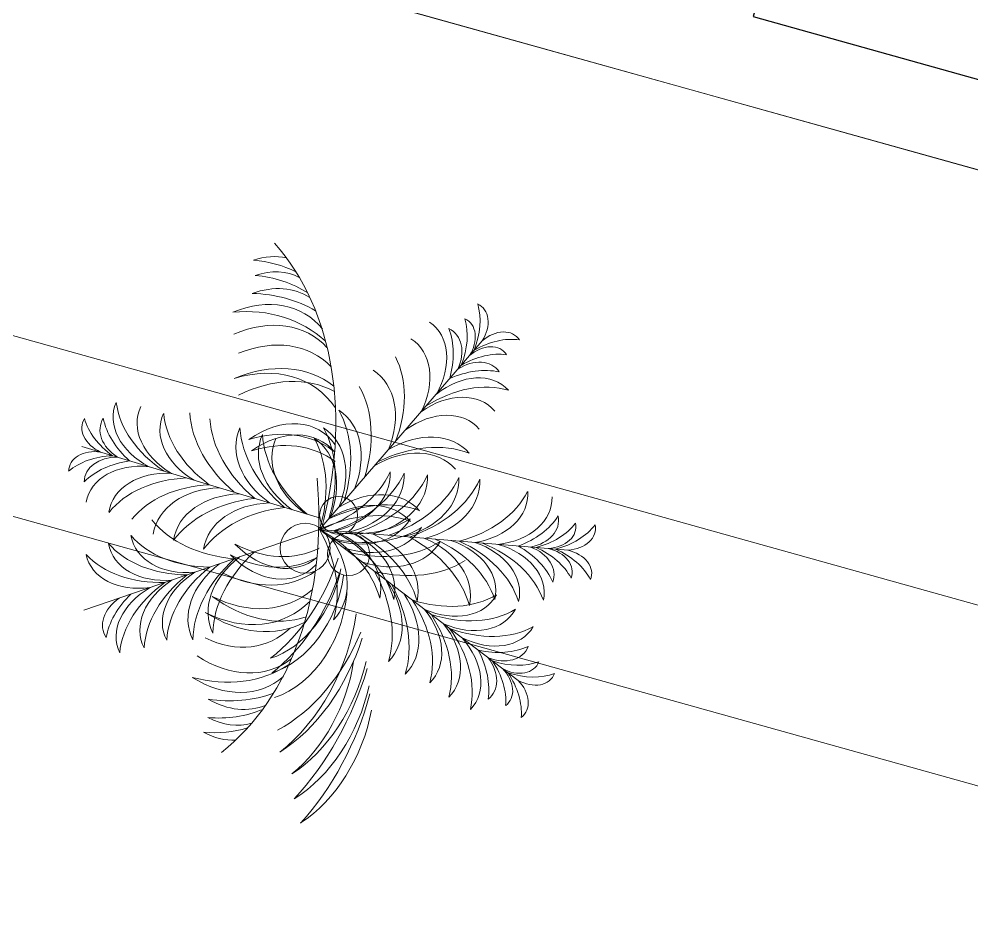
# Model space of a CAD drawing. Header units: millimetres. Extents: x 474016 to 477875, y 2288607 to 2292200.
# Drawn here: x 474623.67 to 474640.09, y 2289338.79 to 2289354.4 of the extents above; entities that cross this region are included whole.
import ezdxf

# ---------------------------------------------------------------- set-up
doc = ezdxf.new("R2010")
doc.units = ezdxf.units.MM
doc.header["$LTSCALE"] = 50
for name, color, linetype, lineweight in [('BANQUETA', 251, 'Continuous', 5), ('JARDIN-HP', 64, 'Continuous', 5), ('JARDINES', 98, 'Continuous', 13)]:
    doc.layers.add(name, color=color, linetype=linetype, lineweight=lineweight)
doc.layers.add('CVL_LOTIF', color=1, linetype='Continuous')

# ---------------------------------------------------------------- blocks, each defined once
blk = doc.blocks.new('A$C41BB26E9')
at = {"color": 0}
for p in [(1.999, 1.925), (3.251, -3.539)]:
    blk.add_line(p, (2.054, -0.938), dxfattribs=at)
at = {"color": 56}
for p, q in [((3.546, 1.506), (2.054, -0.938)), ((-0.293, 0.701), (2.054, -0.938)), ((1.382, -3.752), (1.923, -0.941))]:
    blk.add_line(p, q, dxfattribs=at)
for centre, radius in [((2.303, -0.578), 0.243), ((1.869, -0.738), 0.217), ((2.284, -1.082), 0.287)]:
    blk.add_circle(centre, radius)
at = {"color": 56, "true_color": 0x7a7a00}
for centre, major_axis, ratio, start_param, end_param in [((1.739, 1.845), (-0.007, 0.369), 0.723404, -1.366779, 0.20531), ((1.417, 1.375), (-0.018, 0.909), 0.723404, -1.121531, -0.433471), ((2.262, 1.855), (-0.007, 0.369), 0.723404, -0.20531, 1.366779), ((2.602, 1.398), (-0.018, 0.909), 0.723404, 0.433471, 1.121531), ((1.743, 1.62), (-0.007, 0.369), 0.723404, -1.366779, 0.20531), ((1.421, 1.15), (-0.018, 0.909), 0.723404, -1.121531, -0.433471), ((2.266, 1.63), (-0.007, 0.369), 0.723404, -0.20531, 1.366779), ((2.606, 1.173), (-0.018, 0.909), 0.723404, 0.433471, 1.121531), ((2.76, 1.355), (0.473, 0.776), 0.723404, -1.121531, -0.433471), ((3.283, 1.579), (0.192, 0.315), 0.723404, -1.366779, 0.20531), ((1.695, 1.314), (-0.009, 0.47), 0.723404, -1.190837, 0.194817), ((1.346, 0.731), (-0.022, 1.114), 0.723404, -0.994705, -0.373636), ((2.326, 1.326), (-0.009, 0.47), 0.723404, -0.194817, 1.190837), ((2.697, 0.758), (-0.022, 1.114), 0.723404, 0.373636, 0.994705), ((1.473, 0.902), (-0.015, 0.782), 0.723404, -1.305586, 0.091225), ((2.564, 0.923), (-0.015, 0.782), 0.723404, -0.091225, 1.305586), ((2.925, 0.425), (-0.026, 1.348), 0.723404, 0.312027, 1.166602), ((3.166, 1.386), (0.192, 0.315), 0.723404, -1.366779, 0.20531), ((2.642, 1.163), (0.473, 0.776), 0.723404, -1.121531, -0.433471), ((3.73, 1.306), (0.192, 0.315), 0.723404, -0.20531, 1.366779), ((2.552, 0.926), (0.407, 0.667), 0.723404, -1.305586, 0.091225), ((1.99, 0.678), (0.702, 1.151), 0.723404, -1.166602, -0.312027), ((2.961, 1.155), (0.245, 0.401), 0.723404, -1.190837, 0.194817), ((2.354, 0.85), (0.58, 0.951), 0.723404, -0.994705, -0.373636), ((3.771, 0.738), (0.473, 0.776), 0.723404, 0.433471, 1.121531), ((1.457, 0.572), (-0.016, 0.83), 0.723404, -1.24346, 0.110756), ((2.593, 0.594), (-0.016, 0.83), 0.723404, -0.110756, 1.24346), ((3.613, 1.114), (0.192, 0.315), 0.723404, -0.20531, 1.366779), ((1.116, 0.031), (-0.027, 1.414), 0.723404, -1.115718, -0.281779), ((2.954, 0.066), (-0.027, 1.414), 0.723404, 0.281779, 1.115718), ((2.361, 0.656), (0.432, 0.708), 0.723404, -1.24346, 0.110756), ((1.784, 0.383), (0.737, 1.208), 0.723404, -1.115718, -0.281779), ((3.654, 0.546), (0.473, 0.776), 0.723404, 0.433471, 1.121531), ((3.5, 0.826), (0.245, 0.401), 0.723404, -0.194817, 1.190837), ((-0.082, 0.873), (-0.303, 0.211), 0.723404, -0.20531, 1.366779), ((0.487, 0.878), (-0.745, 0.52), 0.723404, 0.433471, 1.121531), ((2.599, 0.32), (-0.016, 0.83), 0.723404, -0.110756, 1.24346), ((2.96, -0.208), (-0.027, 1.414), 0.723404, 0.281779, 1.115718), ((2.219, 0.422), (0.432, 0.708), 0.723404, -1.24346, 0.110756), ((1.641, 0.149), (0.737, 1.208), 0.723404, -1.115718, -0.281779), ((3.484, 0.358), (0.407, 0.667), 0.723404, -0.091225, 1.305586), ((3.508, 0.147), (0.58, 0.951), 0.723404, 0.373636, 0.994705), ((0.102, 0.744), (-0.303, 0.211), 0.723404, -0.20531, 1.366779), ((0.672, 0.75), (-0.745, 0.52), 0.723404, 0.433471, 1.121531), ((0.849, 0.569), (-0.641, 0.447), 0.723404, -0.091225, 1.305586), ((1.464, 0.568), (-1.105, 0.772), 0.723404, 0.312027, 1.166602), ((3.521, -0.256), (0.702, 1.151), 0.723404, 0.312027, 1.166602), ((0.383, 0.614), (-0.385, 0.269), 0.723404, -0.194817, 1.190837), ((1.061, 0.579), (-0.913, 0.638), 0.723404, 0.373636, 0.994705), ((1.133, 0.399), (-0.68, 0.475), 0.723404, -0.110756, 1.24346), ((1.38, -0.167), (-0.02, 1.008), 0.723404, -1.13012, 0.094138), ((2.699, -0.141), (-0.02, 1.008), 0.723404, -0.094138, 1.13012), ((3.332, 0.064), (0.432, 0.708), 0.723404, -0.110756, 1.24346), ((1.357, 0.242), (-0.68, 0.475), 0.723404, -0.110756, 1.24346), ((1.008, -0.803), (-0.033, 1.69), 0.723404, -1.023266, -0.261161), ((3.095, -0.763), (-0.033, 1.69), 0.723404, 0.261161, 1.023266), ((3.353, -0.575), (0.737, 1.208), 0.723404, 0.281779, 1.115718), ((-0.382, 0.443), (-0.303, 0.211), 0.723404, -1.366779, 0.20531), ((-0.191, -0.093), (-0.745, 0.52), 0.723404, -1.121531, -0.433471), ((1.789, 0.052), (-0.827, 0.577), 0.723404, -0.094138, 1.13012), ((2.525, 0.007), (-1.386, 0.967), 0.723404, 0.261161, 1.023266), ((1.118, -0.469), (0.88, 1.443), 0.723404, -1.023266, -0.261161), ((3.189, -0.169), (0.432, 0.708), 0.723404, -0.110756, 1.24346), ((-0.197, 0.314), (-0.303, 0.211), 0.723404, -1.366779, 0.20531), ((1.385, -0.41), (-0.02, 1.008), 0.723404, -1.13012, 0.094138), ((1.013, -1.046), (-0.033, 1.69), 0.723404, -1.023266, -0.261161), ((3.21, -0.808), (0.737, 1.208), 0.723404, 0.281779, 1.115718), ((-0.006, -0.222), (-0.745, 0.52), 0.723404, -1.121531, -0.433471), ((0.022, 0.096), (-0.385, 0.269), 0.723404, -1.190837, 0.194817), ((1.988, -0.087), (-0.827, 0.577), 0.723404, -0.094138, 1.13012), ((1.586, -0.44), (0.525, 0.861), 0.723404, -1.13012, 0.094138), ((0.93, -0.777), (0.88, 1.443), 0.723404, -1.023266, -0.261161), ((0.224, -0.326), (-0.641, 0.447), 0.723404, -1.305586, 0.091225), ((0.288, -0.529), (-0.913, 0.638), 0.723404, -0.994705, -0.373636), ((3.026, -0.612), (0.525, 0.861), 0.723404, -0.094138, 1.13012), ((0.482, -0.534), (-0.68, 0.475), 0.723404, -1.24346, 0.110756), ((1.391, -0.77), (-0.02, 1.008), 0.723404, -1.13012, 0.094138), ((1.02, -1.406), (-0.033, 1.69), 0.723404, -1.023266, -0.261161), ((1.445, -0.67), (0.525, 0.861), 0.723404, -1.13012, 0.094138), ((0.79, -1.007), (0.88, 1.443), 0.723404, -1.023266, -0.261161), ((2.71, -0.744), (-0.02, 1.008), 0.723404, -0.094138, 1.13012), ((3.107, -1.365), (-0.033, 1.69), 0.723404, 0.261161, 1.023266), ((3.026, -1.349), (0.88, 1.443), 0.723404, 0.261161, 1.023266), ((2.505, -0.448), (-0.827, 0.577), 0.723404, -0.094138, 1.13012), ((3.24, -0.493), (-1.386, 0.967), 0.723404, 0.261161, 1.023266), ((2.9, -0.819), (0.525, 0.861), 0.723404, -0.094138, 1.13012), ((1.397, -1.04), (-0.02, 1.008), 0.723404, -1.13012, 0.094138), ((2.638, -0.541), (-0.827, 0.577), 0.723404, -0.094138, 1.13012), ((3.373, -0.586), (-1.386, 0.967), 0.723404, 0.261161, 1.023266), ((1.361, -0.809), (0.525, 0.861), 0.723404, -1.13012, 0.094138), ((0.705, -1.146), (0.88, 1.443), 0.723404, -1.023266, -0.261161), ((2.716, -1.014), (-0.02, 1.008), 0.723404, -0.094138, 1.13012), ((2.9, -1.556), (0.88, 1.443), 0.723404, 0.261161, 1.023266), ((0.944, -1.284), (-1.16, 0.81), 0.723404, -1.115718, -0.281779), ((1.025, -1.676), (-0.033, 1.69), 0.723404, -1.023266, -0.261161), ((3.112, -1.635), (-0.033, 1.69), 0.723404, 0.261161, 1.023266), ((1.034, -1.03), (-0.827, 0.577), 0.723404, -1.13012, 0.094138), ((1.4, -1.202), (-0.02, 1.008), 0.723404, -1.13012, 0.094138), ((1.028, -1.838), (-0.033, 1.69), 0.723404, -1.023266, -0.261161), ((2.719, -1.176), (-0.02, 1.008), 0.723404, -0.094138, 1.13012), ((3.115, -1.797), (-0.033, 1.69), 0.723404, 0.261161, 1.023266), ((3.78, -1.381), (-1.599, 0.388), 0.714286, 3.86745, 4.883323), ((3.704, -2.103), (-2.624, 0.637), 0.714286, 4.179349, 4.820469), ((4.122, -1.283), (-1.534, 0.372), 0.714286, 3.888492, 4.926001), ((3.47, -1.48), (-1.656, 0.402), 0.714286, 3.88992, 4.86288), ((3.29, -2.282), (-2.814, 0.683), 0.714286, 4.170125, 4.780311), ((3.161, -1.824), (-1.864, 0.452), 0.714286, 3.982805, 4.982914), ((2.716, -1.653), (-1.879, 0.456), 0.714286, 3.806569, 4.639337), ((3.658, -1.569), (-1.56, 0.378), 0.714286, 4.003422, 4.972752), ((1.528, -1.375), (-0.827, 0.577), 0.723404, -1.13012, 0.094138), ((2.487, -1.496), (0.525, 0.861), 0.723404, -0.094138, 1.13012), ((2.952, -1.39), (-1.112, 0.27), 0.714286, 3.627505, 5.149011), ((1.824, -2.05), (-1.386, 0.967), 0.723404, -1.023266, -0.261161), ((2.487, -2.233), (0.88, 1.443), 0.723404, 0.261161, 1.023266), ((2.508, -1.48), (-1.112, 0.27), 0.714286, 3.627505, 4.912474), ((2.675, -1.447), (-1.112, 0.27), 0.714286, 3.627505, 4.993486), ((1.883, -1.622), (-0.827, 0.577), 0.723404, -1.13012, 0.094138), ((2.098, -2.039), (-1.864, 0.452), 0.714286, 3.982805, 4.744909), ((2.265, -2.005), (-1.864, 0.452), 0.714286, 3.982805, 4.744909), ((1.834, -1.504), (-0.899, 0.484), 0.72, -0.281097, 1.084884), ((2.046, -2.205), (-1.386, 0.967), 0.723404, -1.023266, -0.261161), ((1.96, -1.46), (-0.899, 0.484), 0.72, -0.200085, 1.084884), ((2.178, -2.298), (-1.386, 0.967), 0.723404, -1.023266, -0.261161), ((2.745, -1.688), (-1.507, 0.812), 0.72, -0.03252, 0.729584), ((1.939, -1.971), (-1.507, 0.812), 0.72, -0.270525, 0.729584), ((2.016, -1.667), (-1.52, 0.819), 0.72, 0.073052, 0.90582), ((2.619, -1.732), (-1.507, 0.812), 0.72, -0.03252, 0.729584), ((0.804, -1.812), (1.484, 0.855), 0.72, -0.729584, 0.03252), ((1.582, -1.562), (0.885, 0.51), 0.72, -1.084884, 0.200085), ((0.931, -1.853), (1.484, 0.855), 0.72, -0.729584, 0.03252), ((1.71, -1.602), (0.885, 0.51), 0.72, -1.084884, 0.281097), ((1.144, -1.921), (1.484, 0.855), 0.72, -0.729584, 0.12698), ((1.426, -2.011), (1.484, 0.855), 0.72, -0.729584, 0.213498), ((1.617, -2.072), (1.484, 0.855), 0.72, -0.729584, 0.270525), ((1.917, -2.392), (-2.123, 1.143), 0.72, -0.10808, 0.53304), ((1.154, -1.911), (-1.293, 0.697), 0.72, -0.170934, 0.844939), ((1.531, -1.771), (1.496, 0.862), 0.72, -0.90582, -0.073052), ((1.643, -1.929), (1.52, 0.876), 0.72, -0.831119, 0.049618), ((0.867, -1.982), (-1.241, 0.668), 0.72, -0.213612, 0.823897), ((1.033, -0.039), (0.319, 1.659), 0.723404, 3.402754, 4.164858), ((1.322, -0.57), (0.19, 0.99), 0.723404, 3.047455, 4.271712), ((2.401, -1.99), (1.273, 0.733), 0.72, -0.844939, 0.170934), ((1.652, -2.492), (2.089, 1.203), 0.72, -0.53304, 0.10808), ((2.69, -2.053), (1.221, 0.704), 0.72, -0.823897, 0.213612), ((1.981, -2.43), (-2.379, 1.282), 0.72, 0.051792, 0.431948), ((1.292, -0.729), (0.19, 0.99), 0.723404, 3.047455, 4.271712), ((1.589, -2.532), (2.342, 1.349), 0.72, -0.431948, -0.051792), ((1.482, -2.459), (-2.105, 1.134), 0.72, 0.016555, 0.382187), ((0.429, -1.859), (-1.012, 0.545), 0.72, 0.006837, 0.780102), ((0.982, -0.304), (0.319, 1.659), 0.723404, 3.402754, 4.164858), ((3.032, -0.698), (0.319, 1.659), 0.723404, 2.118327, 2.880431), ((3.123, -1.917), (0.996, 0.574), 0.72, -0.780102, -0.006837), ((2.089, -2.546), (2.072, 1.193), 0.72, -0.382187, -0.016555), ((1.309, -2.496), (-2.105, 1.134), 0.72, 0.093724, 0.382187), ((0.097, -1.885), (-0.877, 0.472), 0.72, 0.078285, 0.75224), ((3.456, -1.934), (0.863, 0.497), 0.72, -0.75224, -0.078285), ((2.262, -2.578), (2.072, 1.193), 0.72, -0.382187, -0.093724), ((-0.076, -1.922), (-0.877, 0.472), 0.72, 0.267806, 0.75224), ((1.241, -0.994), (0.19, 0.99), 0.723404, 3.047455, 4.271712), ((2.536, -1.243), (0.19, 0.99), 0.723404, 2.011473, 3.235731), ((0.914, -0.658), (0.319, 1.659), 0.723404, 3.402754, 4.164858), ((2.964, -1.052), (0.319, 1.659), 0.723404, 2.118327, 2.880431), ((3.63, -1.966), (0.863, 0.497), 0.72, -0.75224, -0.267806), ((0.868, -0.896), (0.319, 1.659), 0.723404, 3.402754, 4.164858), ((2.468, -1.597), (0.19, 0.99), 0.723404, 2.011473, 3.235731), ((2.422, -1.835), (0.19, 0.99), 0.723404, 2.011473, 3.235731), ((0.885, -1.467), (0.267, 1.389), 0.723404, 3.423371, 4.25731), ((2.691, -1.814), (0.267, 1.389), 0.723404, 2.025875, 2.859814), ((1.129, -2.058), (0.157, 0.815), 0.723404, 3.030837, 4.385053), ((2.639, -2.083), (0.267, 1.389), 0.723404, 2.025875, 2.859814), ((1.077, -2.327), (0.157, 0.815), 0.723404, 3.030837, 4.385053), ((2.193, -2.542), (0.157, 0.815), 0.723404, 1.898132, 3.252348), ((0.788, -2.093), (0.255, 1.324), 0.723404, 3.45362, 4.308195), ((1.037, -2.655), (0.148, 0.768), 0.723404, 3.050367, 4.447179), ((2.109, -2.861), (0.148, 0.768), 0.723404, 1.836006, 3.232818), ((0.941, -2.466), (0.21, 1.094), 0.723404, 3.515228, 4.136297), ((2.268, -2.721), (0.21, 1.094), 0.723404, 2.146888, 2.767957), ((0.944, -2.891), (0.172, 0.893), 0.723404, 3.575063, 4.263123), ((2.108, -3.115), (0.172, 0.893), 0.723404, 2.020062, 2.708122), ((1.806, -3.218), (0.089, 0.462), 0.723404, 1.950755, 3.33641), ((1.181, -3.408), (0.07, 0.363), 0.723404, 2.936283, 4.508372), ((1.695, -3.507), (0.07, 0.363), 0.723404, 1.774814, 3.346903)]:
    blk.add_ellipse(centre, major_axis=major_axis, ratio=ratio, start_param=start_param, end_param=end_param, dxfattribs=at)
at = {"color": 56}
for centre, major_axis, ratio, start_param, end_param in [((3.011, -1.71), (-1.909, 0.463), 0.714286, 3.88127, 4.762007), ((1.75, -1.53), (-0.827, 0.577), 0.723404, -1.13012, 0.094138), ((2.383, -4.345), (-3.881, 2.091), 0.72, -1.122445, -0.180287), ((1.909, -1.829), (-1.544, 0.832), 0.72, -0.049618, 0.831119), ((1.425, -1.854), (-1.339, 0.721), 0.72, -0.150491, 0.822469), ((2.147, -2.08), (1.242, 0.715), 0.72, -0.708967, 0.260363), ((1.186, -3.099), (0.089, 0.462), 0.723404, 2.946776, 4.33243)]:
    blk.add_ellipse(centre, major_axis=major_axis, ratio=ratio, start_param=start_param, end_param=end_param, dxfattribs=at)
at = {"color": 0}
for centre, major_axis, ratio, start_param, end_param in [((1.529, -1.844), (-1.386, 0.967), 0.723404, -1.023266, -0.261161), ((1.242, -4.458), (3.82, 2.201), 0.72, 0.180287, 1.122445)]:
    blk.add_ellipse(centre, major_axis=major_axis, ratio=ratio, start_param=start_param, end_param=end_param, dxfattribs=at)
at = {"color": 56, "true_color": 0x7a7a00, "extrusion": (0, 0, -1)}
for centre, major_axis, start_param, end_param in [((2.966, -0.422), (-0.706, 1.535), 3.402754, 4.164858), ((2.88, -1.154), (-0.421, 0.916), 3.047455, 4.271712), ((1.171, -1.515), (-0.706, 1.535), 2.118327, 2.880431), ((3.068, -0.643), (-0.706, 1.535), 3.402754, 4.164858), ((2.981, -1.375), (-0.421, 0.916), 3.047455, 4.271712), ((1.517, -1.97), (-0.591, 1.285), 2.025875, 2.859814), ((3.187, -1.201), (-0.591, 1.285), 3.423371, 4.25731), ((2.059, -2.309), (-0.347, 0.754), 1.898132, 3.252348), ((1.632, -2.219), (-0.591, 1.285), 2.025875, 2.859814), ((3.092, -1.834), (-0.347, 0.754), 3.030837, 4.385053), ((3.302, -1.45), (-0.591, 1.285), 3.423371, 4.25731), ((2.174, -2.557), (-0.347, 0.754), 1.898132, 3.252348), ((3.206, -2.082), (-0.347, 0.754), 3.030837, 4.385053), ((1.802, -2.536), (-0.563, 1.225), 1.974991, 2.829566), ((3.432, -1.787), (-0.563, 1.225), 3.45362, 4.308195), ((2.332, -2.848), (-0.327, 0.71), 1.836006, 3.232818), ((3.324, -2.392), (-0.327, 0.71), 3.050367, 4.447179), ((3.372, -2.185), (-0.465, 1.012), 3.515228, 4.136297), ((3.285, -2.858), (-0.196, 0.427), 2.946776, 4.33243)]:
    blk.add_ellipse(centre, major_axis=major_axis, ratio=0.723404, start_param=start_param, end_param=end_param, dxfattribs=at)

msp = doc.modelspace()

# ---------------------------------------------------------------- linework, layer by layer
at = {"layer": 'BANQUETA'}
msp.add_line((474561.754, 2289373.719), (474682.143, 2289340.083), dxfattribs=at)
msp.add_lwpolyline([(474682.143, 2289340.083), (474561.754, 2289373.719, -0.414214), (474560.366, 2289376.183), (474572.699, 2289420.326)], format="xyb", dxfattribs=at)
at = {"layer": 'CVL_LOTIF'}
msp.add_lwpolyline([(474652.676, 2289375.831), (474643.044, 2289378.522), (474636.317, 2289354.444), (474645.948, 2289351.753)], close=True, dxfattribs=at)
at = {"layer": 'JARDINES'}
msp.add_lwpolyline([(474667.6, 2289336.647, -0.388075), (474666.793, 2289333.758), (474557.961, 2289364.165, -0.386646), (474558.768, 2289367.054)], format="xyb", close=True, dxfattribs=at)

# ---------------------------------------------------------------- block references
at = {"layer": 'JARDIN-HP', "color": 8, "xscale": 1.499999999826813, "yscale": 1.499999999826813, "zscale": 1.499999999826813, "rotation": 264.1650244915651}
msp.add_blockref('A$C41BB26E9', (474630.562, 2289348.526), dxfattribs=at)

doc.saveas('drawing.dxf')
